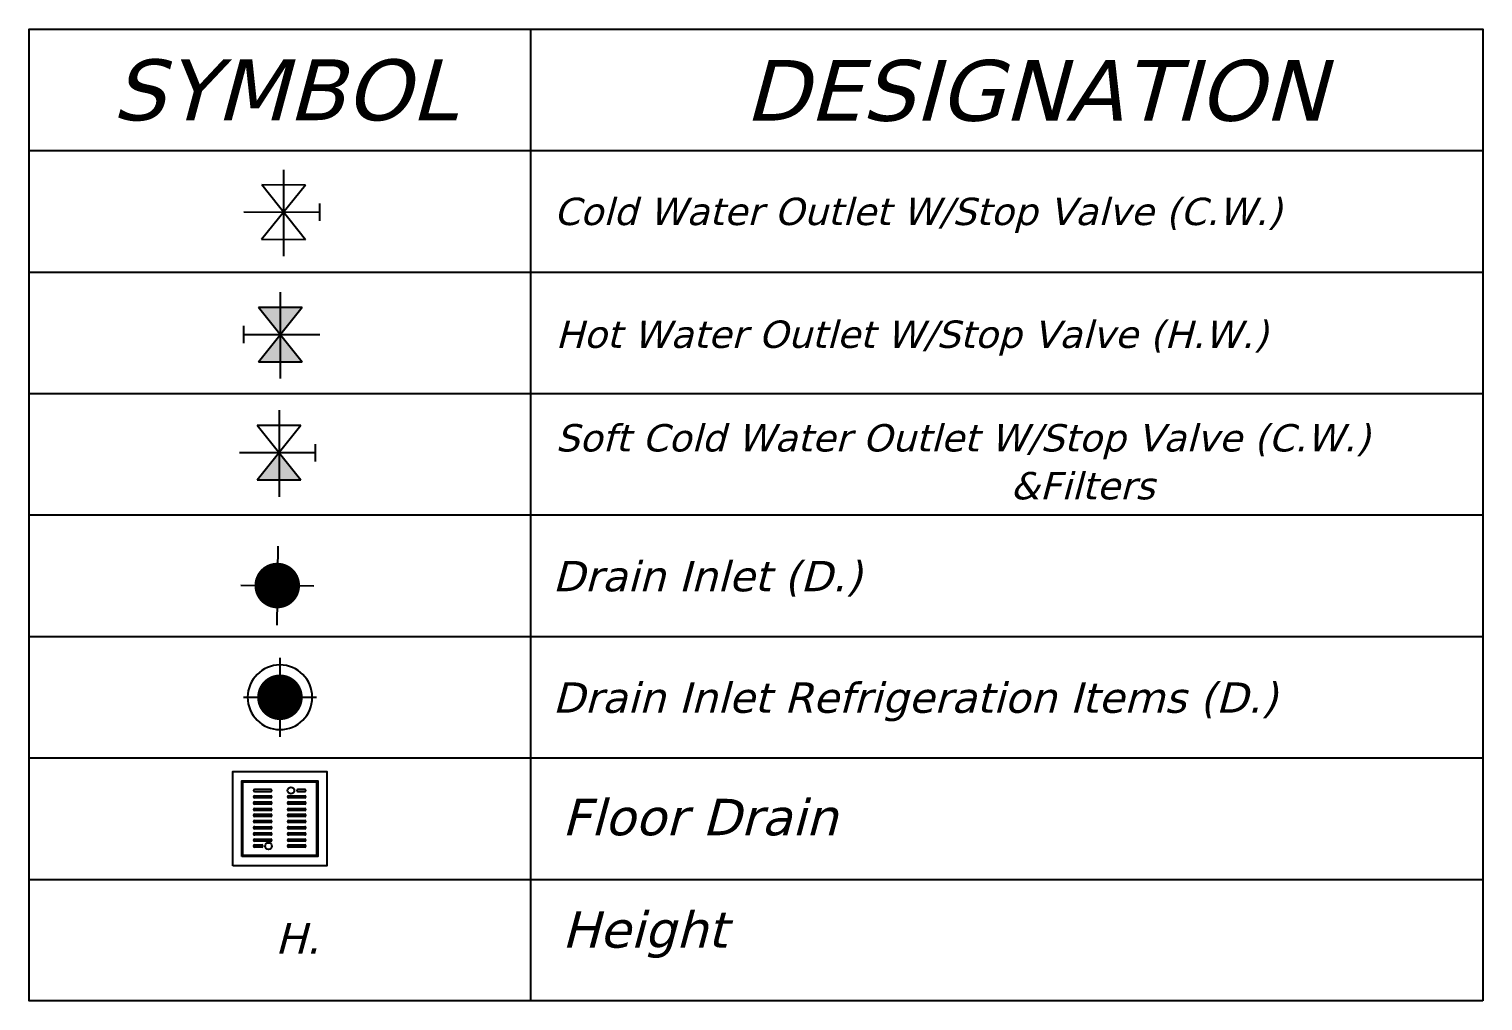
# Model space of a CAD drawing. Extents: x -2975 to 7327, y -1166 to 1029.
# Drawn here: x 5692.2 to 6170.9, y 122.4 to 442.4 of the extents above; entities that cross this region are included whole.
import ezdxf

# ---------------------------------------------------------------- set-up
doc = ezdxf.new("R2010")
doc.units = 0
doc.layers.add('legint', color=4, linetype='Continuous')
doc.layers.add('PLAMPING', color=5, linetype='Continuous')
doc.styles.add('ROMANS', font='verdanai.ttf', dxfattribs={"height": 0.4})

# ---------------------------------------------------------------- blocks, each defined once
blk = doc.blocks.new('F D P 25x25')
at = {"layer": 'PLAMPING'}
for p, q in [((0.0955, -0.0289), (0.0425, -0.0289)), ((0.0425, -0.0359), (0.0955, -0.0359)), ((0.2075, -0.0289), (0.1845, -0.0289)), ((0.1845, -0.0359), (0.2075, -0.0359)), ((0.0425, -0.0493), (0.0955, -0.0493)), ((0.0955, -0.0563), (0.0425, -0.0563)), ((0.0425, -0.0697), (0.0955, -0.0697)), ((0.0955, -0.0767), (0.0425, -0.0767)), ((0.0425, -0.0911), (0.0955, -0.0911)), ((0.1545, -0.0493), (0.2075, -0.0493)), ((0.2075, -0.0563), (0.1545, -0.0563)), ((0.1545, -0.0697), (0.2075, -0.0697)), ((0.2075, -0.0767), (0.1545, -0.0767)), ((0.1545, -0.0911), (0.2075, -0.0911)), ((0.0955, -0.0981), (0.0425, -0.0981)), ((0.0425, -0.1105), (0.0955, -0.1105)), ((0.0955, -0.1175), (0.0425, -0.1175)), ((0.0425, -0.1309), (0.0955, -0.1309)), ((0.0955, -0.1379), (0.0425, -0.1379)), ((0.2075, -0.0981), (0.1545, -0.0981)), ((0.1545, -0.1105), (0.2075, -0.1105)), ((0.2075, -0.1175), (0.1545, -0.1175)), ((0.1545, -0.1309), (0.2075, -0.1309)), ((0.2075, -0.1379), (0.1545, -0.1379)), ((0.0425, -0.1513), (0.0955, -0.1513)), ((0.0955, -0.1583), (0.0425, -0.1583)), ((0.0425, -0.1717), (0.0955, -0.1717)), ((0.0955, -0.1787), (0.0425, -0.1787)), ((0.1545, -0.1513), (0.2075, -0.1513)), ((0.2075, -0.1583), (0.1545, -0.1583)), ((0.1545, -0.1717), (0.2075, -0.1717)), ((0.2075, -0.1787), (0.1545, -0.1787)), ((0.0425, -0.1921), (0.0955, -0.1921)), ((0.0955, -0.1991), (0.0425, -0.1991)), ((0.0425, -0.2115), (0.0655, -0.2115)), ((0.0655, -0.2185), (0.0425, -0.2185)), ((0.1545, -0.1921), (0.2075, -0.1921)), ((0.2075, -0.1991), (0.1545, -0.1991)), ((0.1545, -0.2115), (0.2075, -0.2115)), ((0.2075, -0.2185), (0.1545, -0.2185))]:
    blk.add_line(p, q, dxfattribs=at)
for points in [[(-0.03, -0.28), (-0.03, 0.03), (0.28, 0.03), (0.28, -0.28)], [(0, -0.25), (0, 0), (0.25, 0), (0.25, -0.25)], [(0.246, -0.246), (0.004, -0.246), (0.004, -0.004), (0.246, -0.004)]]:
    blk.add_lwpolyline(points, close=True, dxfattribs=at)
for centre in [(0.162, -0.0324), (0.088, -0.215)]:
    blk.add_circle(centre, 0.011, dxfattribs=at)
for centre, start, end in [((0.0425, -0.0324), 90, 270), ((0.0955, -0.0324), 270, 90), ((0.1845, -0.0324), 90, 270), ((0.2075, -0.0324), 270, 90), ((0.0425, -0.0528), 90, 270), ((0.0425, -0.0732), 90, 270), ((0.0425, -0.0946), 90, 270), ((0.0955, -0.0528), 270, 90), ((0.0955, -0.0732), 270, 90), ((0.0955, -0.0946), 270, 90), ((0.1545, -0.0528), 90, 270), ((0.1545, -0.0732), 90, 270), ((0.1545, -0.0946), 90, 270), ((0.2075, -0.0528), 270, 90), ((0.2075, -0.0732), 270, 90), ((0.2075, -0.0946), 270, 90), ((0.0425, -0.114), 90, 270), ((0.0425, -0.1344), 90, 270), ((0.0955, -0.114), 270, 90), ((0.0955, -0.1344), 270, 90), ((0.1545, -0.114), 90, 270), ((0.1545, -0.1344), 90, 270), ((0.2075, -0.114), 270, 90), ((0.2075, -0.1344), 270, 90), ((0.0425, -0.1548), 90, 270), ((0.0425, -0.1752), 90, 270), ((0.0955, -0.1548), 270, 90), ((0.0955, -0.1752), 270, 90), ((0.1545, -0.1548), 90, 270), ((0.1545, -0.1752), 90, 270), ((0.2075, -0.1548), 270, 90), ((0.2075, -0.1752), 270, 90), ((0.0425, -0.1956), 90, 270), ((0.0425, -0.215), 90, 270), ((0.0655, -0.215), 270, 90), ((0.0955, -0.1956), 270, 90), ((0.1545, -0.1956), 90, 270), ((0.1545, -0.215), 90, 270), ((0.2075, -0.1956), 270, 90), ((0.2075, -0.215), 270, 90)]:
    blk.add_arc(centre, 0.0035, start, end, dxfattribs=at)
blk = doc.blocks.new('A$C7EEE2191')
at = {"layer": 'PLAMPING'}
for p, q in [((0.1201, 0.2849), (0.1201, 0)), ((0.0481, 0.2347), (0.1921, 0.0547)), ((0.0481, 0.0547), (0.1921, 0.2347)), ((0.0481, 0.2347), (0.1921, 0.2347)), ((0, 0.1165), (0, 0.1735)), ((0, 0.1447), (0.2502, 0.1447)), ((0.0481, 0.0547), (0.1921, 0.0547))]:
    blk.add_line(p, q, dxfattribs=at)
for points in [[(0.1201, 0.1447), (0.0481, 0.2347), (0.1921, 0.2347)], [(0.1201, 0.1447), (0.0481, 0.0547), (0.1921, 0.0547)]]:
    blk.add_solid(points, dxfattribs=at)
blk = doc.blocks.new('A$C05D1739B')
at = {"layer": 'PLAMPING'}
for p, q in [((0.1302, 0.2849), (0.1302, 0)), ((0.2022, 0.2347), (0.0582, 0.2347)), ((0.2022, 0.0547), (0.0582, 0.2347)), ((0.2022, 0.2347), (0.0582, 0.0547)), ((0.2502, 0.1447), (0, 0.1447)), ((0.2502, 0.1165), (0.2502, 0.1735)), ((0.2022, 0.0547), (0.0582, 0.0547))]:
    blk.add_line(p, q, dxfattribs=at)
blk = doc.blocks.new('A$C66D9340B')
at = {"layer": 'PLAMPING'}
for p, q in [((0.13, 0.24), (0.13, 0)), ((0, 0.12), (0.26, 0.12))]:
    blk.add_line(p, q, dxfattribs=at)
at = {"layer": 'PLAMPING', "const_width": 0.075}
blk.add_lwpolyline([(0.0925, 0.12, 1), (0.1675, 0.12, 1)], format="xyb", close=True, dxfattribs=at)
blk = doc.blocks.new('A$C56A855E9')
at = {"layer": 'PLAMPING'}
blk.add_circle((-0.0835, 0.0659), 0.1064, dxfattribs=at)
blk.add_blockref('A$C66D9340B', (-0.2135, -0.0541), dxfattribs=at)
blk = doc.blocks.new('A$C63C27714')
at = {"layer": 'PLAMPING'}
for p, q in [((0.1302, 0.2849), (0.1302, 0)), ((0.2022, 0.0547), (0.0582, 0.2347)), ((0.2022, 0.2347), (0.0582, 0.0547)), ((0.2022, 0.2347), (0.0582, 0.2347)), ((0.2502, 0.1447), (0, 0.1447)), ((0.2502, 0.1165), (0.2502, 0.1735)), ((0.2022, 0.0547), (0.0582, 0.0547))]:
    blk.add_line(p, q, dxfattribs=at)
blk.add_solid([(0.1302, 0.1447), (0.2022, 0.0547), (0.0582, 0.0547)], dxfattribs=at)
blk = doc.blocks.new('A$C2B7B4B41')
at = {"layer": 'PLAMPING'}
blk.add_blockref('A$C63C27714', (-0.0582, -0.1447), dxfattribs=at)
blk = doc.blocks.new('A$C60660C13')
at = {"layer": 'PLAMPING'}
for p, q in [((2967.1, 312.14), (2967.1, -7.86)), ((2802.03, 272.14), (3280.71, 272.14)), ((2802.03, 232.14), (3280.71, 232.14)), ((2802.03, 192.14), (3280.71, 192.14)), ((2802.03, 152.14), (3280.71, 152.14)), ((2802.03, 112.14), (3280.71, 112.14)), ((2802.03, 72.14), (3280.71, 72.14)), ((2802.03, 32.14), (3280.71, 32.14))]:
    blk.add_line(p, q, dxfattribs=at)
blk.add_lwpolyline([(3280.71, -7.86), (2802.03, -7.86), (2802.03, 312.14), (3280.71, 312.14)], close=True, dxfattribs=at)
for name, p, xscale, yscale, zscale, rotation in [('A$C05D1739B', (2872.78, 237.33), 99.99999999999994, 99.99999999999994, 99.99999999999994, 359.969263881996), ('A$C7EEE2191', (2872.71, 197.06), 99.99999999999994, 99.99999999999994, 99.99999999999994, 359.969263881996), ('A$C66D9340B', (2895.88, 141.78), -100, 100, 100, 89.38326774106997), ('A$C56A855E9', (2891.22, 83.76), -100, 100, 100, 90)]:
    blk.add_blockref(name, p, dxfattribs=dict(at, xscale=xscale, yscale=yscale, zscale=zscale, rotation=rotation))
at = {"layer": 'PLAMPING', "xscale": 100, "yscale": 100, "zscale": 100}
for name, p in [('A$C2B7B4B41', (2877.15, 172.6)), ('F D P 25x25', (2872.06, 64.64))]:
    blk.add_blockref(name, p, dxfattribs=at)
at = {"layer": 'PLAMPING', "style": 'ROMANS'}
for s, height, p in [('SYMBOL   ', 20, (2829.27, 282.14)), ('DESIGNATION', 20, (3037.54, 281.96)), ('Cold Water Outlet W/Stop Valve (C.W.)', 9, (2974.83, 247.61)), ('Hot Water Outlet W/Stop Valve (H.W.)', 9, (2975.36, 207.17)), ('Soft Cold Water Outlet W/Stop Valve (C.W.)', 9, (2975.36, 173.06)), ('   &Filters', 9, (3113.33, 157.29)), ('Drain Inlet (D.)', 10, (2974.36, 127.02)), ('Drain Inlet Refrigeration Items (D.)', 10, (2974.36, 87.02)), ('Floor Drain', 12, (2977.45, 46.68)), ('Height', 12, (2977.45, 9.68)), ('H.', 10, (2883.03, 7.75))]:
    blk.add_text(s, height=height, dxfattribs=at).set_placement(p)

msp = doc.modelspace()

# ---------------------------------------------------------------- block references
at = {"layer": 'legint'}
msp.add_blockref('A$C60660C13', (2890.202, 130.269), dxfattribs=at)

doc.saveas('drawing.dxf')
